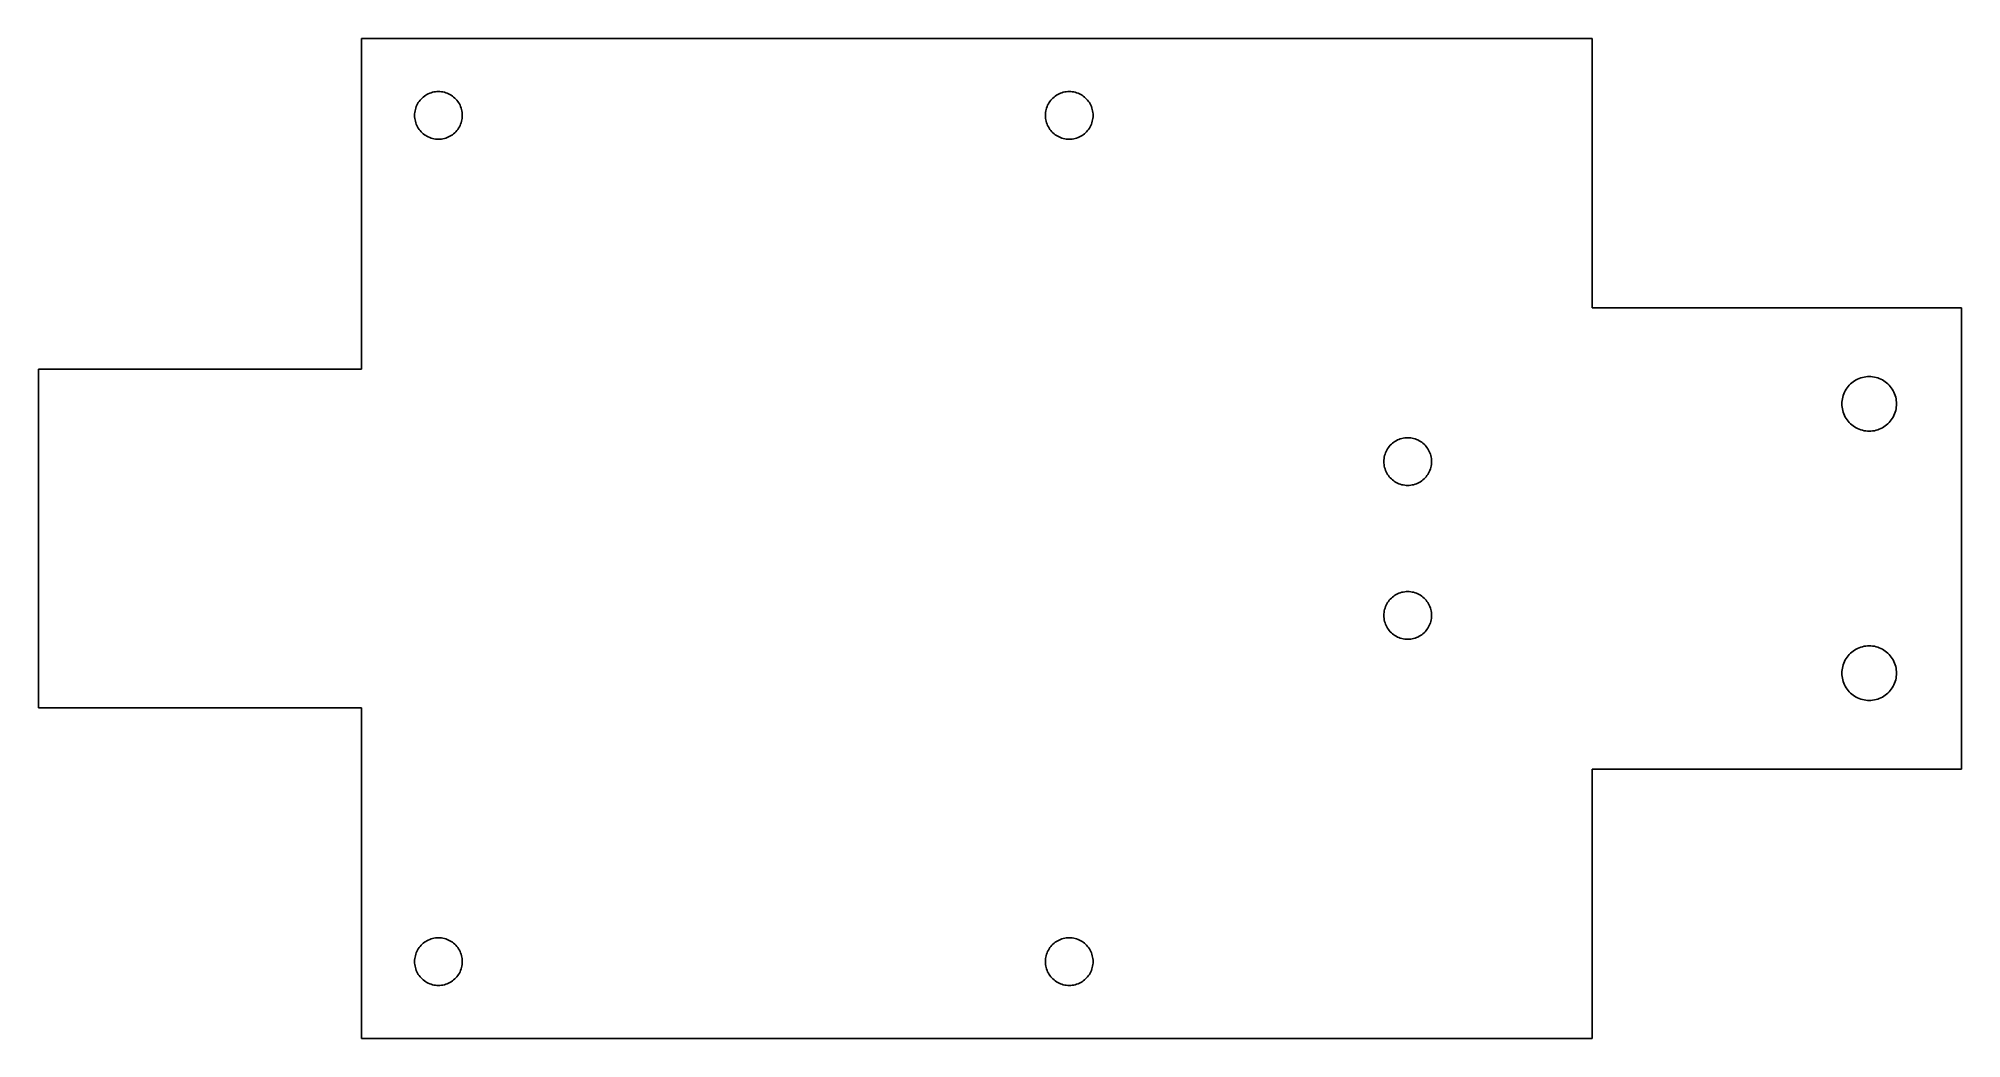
# Model space of a CAD drawing. Header units: metres. Extents: x -21 to 104, y 0 to 65.
import ezdxf

# ---------------------------------------------------------------- set-up
doc = ezdxf.new("R2010")
doc.units = ezdxf.units.M

msp = doc.modelspace()

# ---------------------------------------------------------------- linework, layer by layer
for p, q in [((80, 65), (0, 65)), ((0, 65), (0, 43.5)), ((80, 47.5), (80, 65)), ((4.01198, 61.1943), (4.08893, 61.254)), ((4.08893, 61.254), (4.16946, 61.3087)), ((4.16946, 61.3087), (4.25328, 61.3583)), ((4.25328, 61.3583), (4.34003, 61.4025)), ((4.34003, 61.4025), (4.4294, 61.4411)), ((4.4294, 61.4411), (4.52101, 61.4741)), ((4.52101, 61.4741), (4.61452, 61.5013)), ((4.61452, 61.5013), (4.70955, 61.5225)), ((4.70955, 61.5225), (4.80573, 61.5378)), ((4.80573, 61.5378), (4.90266, 61.5469)), ((4.90266, 61.5469), (5, 61.55)), ((5, 61.55), (5.09732, 61.5469)), ((5.09732, 61.5469), (5.19426, 61.5378)), ((5.19426, 61.5378), (5.29044, 61.5225)), ((5.29044, 61.5225), (5.38547, 61.5013)), ((5.38547, 61.5013), (5.47897, 61.4741)), ((5.47897, 61.4741), (5.57059, 61.4411)), ((5.57059, 61.4411), (5.65996, 61.4025)), ((5.65996, 61.4025), (5.7467, 61.3583)), ((5.7467, 61.3583), (5.83052, 61.3087)), ((5.83052, 61.3087), (5.91106, 61.254)), ((5.91106, 61.254), (5.98801, 61.1943)), ((45.012, 61.1943), (45.0889, 61.254)), ((45.0889, 61.254), (45.1695, 61.3087)), ((45.1695, 61.3087), (45.2533, 61.3583)), ((45.2533, 61.3583), (45.34, 61.4025)), ((45.34, 61.4025), (45.4294, 61.4411)), ((45.4294, 61.4411), (45.521, 61.4741)), ((45.521, 61.4741), (45.6145, 61.5013)), ((45.6145, 61.5013), (45.7095, 61.5225)), ((45.7095, 61.5225), (45.8057, 61.5378)), ((45.8057, 61.5378), (45.9027, 61.5469)), ((45.9027, 61.5469), (46, 61.55)), ((46, 61.55), (46.0973, 61.5469)), ((46.0973, 61.5469), (46.1943, 61.5378)), ((46.1943, 61.5378), (46.2904, 61.5225)), ((46.2904, 61.5225), (46.3855, 61.5013)), ((46.3855, 61.5013), (46.479, 61.4741)), ((46.479, 61.4741), (46.5706, 61.4411)), ((46.5706, 61.4411), (46.66, 61.4025)), ((46.66, 61.4025), (46.7467, 61.3583)), ((46.7467, 61.3583), (46.8305, 61.3087)), ((46.8305, 61.3087), (46.9111, 61.254)), ((46.9111, 61.254), (46.988, 61.1943)), ((3.45, 60), (3.45305, 60.0973)), ((3.45305, 59.9027), (3.45, 60)), ((3.45305, 60.0973), (3.46222, 60.1943)), ((3.46222, 60.1943), (3.47745, 60.2904)), ((3.47745, 60.2904), (3.49869, 60.3855)), ((3.49869, 60.3855), (3.52585, 60.479)), ((3.52585, 60.479), (3.55884, 60.5706)), ((3.55884, 60.5706), (3.5975, 60.66)), ((3.5975, 60.66), (3.64172, 60.7467)), ((3.64172, 60.7467), (3.69128, 60.8305)), ((3.69128, 60.8305), (3.74602, 60.9111)), ((3.74602, 60.9111), (3.80569, 60.988)), ((3.80569, 60.988), (3.87009, 61.061)), ((3.87009, 61.061), (3.93895, 61.1299)), ((3.93895, 61.1299), (4.01198, 61.1943)), ((5.98801, 61.1943), (6.06104, 61.1299)), ((6.06104, 61.1299), (6.1299, 61.061)), ((6.1299, 61.061), (6.19429, 60.988)), ((6.19429, 60.988), (6.25397, 60.9111)), ((6.25397, 60.9111), (6.3087, 60.8305)), ((6.3087, 60.8305), (6.35826, 60.7467)), ((6.35826, 60.7467), (6.40248, 60.66)), ((6.40248, 60.66), (6.44115, 60.5706)), ((6.44115, 60.5706), (6.47414, 60.479)), ((6.47414, 60.479), (6.5013, 60.3855)), ((6.5013, 60.3855), (6.52254, 60.2904)), ((6.52254, 60.2904), (6.53777, 60.1943)), ((6.53777, 60.1943), (6.54694, 60.0973)), ((6.54694, 60.0973), (6.54999, 60)), ((6.54999, 60), (6.54694, 59.9027)), ((44.45, 60), (44.453, 60.0973)), ((44.453, 59.9027), (44.45, 60)), ((44.453, 60.0973), (44.4622, 60.1943)), ((44.4622, 60.1943), (44.4774, 60.2904)), ((44.4774, 60.2904), (44.4987, 60.3855)), ((44.4987, 60.3855), (44.5259, 60.479)), ((44.5259, 60.479), (44.5588, 60.5706)), ((44.5588, 60.5706), (44.5975, 60.66)), ((44.5975, 60.66), (44.6417, 60.7467)), ((44.6417, 60.7467), (44.6913, 60.8305)), ((44.6913, 60.8305), (44.746, 60.9111)), ((44.746, 60.9111), (44.8057, 60.988)), ((44.8057, 60.988), (44.8701, 61.061)), ((44.8701, 61.061), (44.9389, 61.1299)), ((44.9389, 61.1299), (45.012, 61.1943)), ((46.988, 61.1943), (47.061, 61.1299)), ((47.061, 61.1299), (47.1299, 61.061)), ((47.1299, 61.061), (47.1943, 60.988)), ((47.1943, 60.988), (47.254, 60.9111)), ((47.254, 60.9111), (47.3087, 60.8305)), ((47.3087, 60.8305), (47.3583, 60.7467)), ((47.3583, 60.7467), (47.4025, 60.66)), ((47.4025, 60.66), (47.4411, 60.5706)), ((47.4411, 60.5706), (47.4741, 60.479)), ((47.4741, 60.479), (47.5013, 60.3855)), ((47.5013, 60.3855), (47.5225, 60.2904)), ((47.5225, 60.2904), (47.5378, 60.1943)), ((47.5378, 60.1943), (47.5469, 60.0973)), ((47.5469, 60.0973), (47.55, 60)), ((47.55, 60), (47.5469, 59.9027)), ((3.46222, 59.8057), (3.45305, 59.9027)), ((3.47745, 59.7095), (3.46222, 59.8057)), ((3.49869, 59.6145), (3.47745, 59.7095)), ((3.52585, 59.521), (3.49869, 59.6145)), ((3.55884, 59.4294), (3.52585, 59.521)), ((3.5975, 59.34), (3.55884, 59.4294)), ((3.64172, 59.2533), (3.5975, 59.34)), ((3.69128, 59.1695), (3.64172, 59.2533)), ((3.74602, 59.0889), (3.69128, 59.1695)), ((3.80569, 59.012), (3.74602, 59.0889)), ((3.87009, 58.9389), (3.80569, 59.012)), ((3.93895, 58.8701), (3.87009, 58.9389)), ((4.01198, 58.8057), (3.93895, 58.8701)), ((4.08893, 58.746), (4.01198, 58.8057)), ((5.98801, 58.8057), (5.91106, 58.746)), ((6.06104, 58.8701), (5.98801, 58.8057)), ((6.1299, 58.9389), (6.06104, 58.8701)), ((6.19429, 59.012), (6.1299, 58.9389)), ((6.25397, 59.0889), (6.19429, 59.012)), ((6.3087, 59.1695), (6.25397, 59.0889)), ((6.35826, 59.2533), (6.3087, 59.1695)), ((6.40248, 59.34), (6.35826, 59.2533)), ((6.44115, 59.4294), (6.40248, 59.34)), ((6.47414, 59.521), (6.44115, 59.4294)), ((6.5013, 59.6145), (6.47414, 59.521)), ((6.52254, 59.7095), (6.5013, 59.6145)), ((6.53777, 59.8057), (6.52254, 59.7095)), ((6.54694, 59.9027), (6.53777, 59.8057)), ((44.4622, 59.8057), (44.453, 59.9027)), ((44.4774, 59.7095), (44.4622, 59.8057)), ((44.4987, 59.6145), (44.4774, 59.7095)), ((44.5259, 59.521), (44.4987, 59.6145)), ((44.5588, 59.4294), (44.5259, 59.521)), ((44.5975, 59.34), (44.5588, 59.4294)), ((44.6417, 59.2533), (44.5975, 59.34)), ((44.6913, 59.1695), (44.6417, 59.2533)), ((44.746, 59.0889), (44.6913, 59.1695)), ((44.8057, 59.012), (44.746, 59.0889)), ((44.8701, 58.9389), (44.8057, 59.012)), ((44.9389, 58.8701), (44.8701, 58.9389)), ((45.012, 58.8057), (44.9389, 58.8701)), ((45.0889, 58.746), (45.012, 58.8057)), ((46.988, 58.8057), (46.9111, 58.746)), ((47.061, 58.8701), (46.988, 58.8057)), ((47.1299, 58.9389), (47.061, 58.8701)), ((47.1943, 59.012), (47.1299, 58.9389)), ((47.254, 59.0889), (47.1943, 59.012)), ((47.3087, 59.1695), (47.254, 59.0889)), ((47.3583, 59.2533), (47.3087, 59.1695)), ((47.4025, 59.34), (47.3583, 59.2533)), ((47.4411, 59.4294), (47.4025, 59.34)), ((47.4741, 59.521), (47.4411, 59.4294)), ((47.5013, 59.6145), (47.4741, 59.521)), ((47.5225, 59.7095), (47.5013, 59.6145)), ((47.5378, 59.8057), (47.5225, 59.7095)), ((47.5469, 59.9027), (47.5378, 59.8057)), ((4.16946, 58.6913), (4.08893, 58.746)), ((4.25328, 58.6417), (4.16946, 58.6913)), ((4.34003, 58.5975), (4.25328, 58.6417)), ((4.4294, 58.5588), (4.34003, 58.5975)), ((4.52101, 58.5259), (4.4294, 58.5588)), ((4.61452, 58.4987), (4.52101, 58.5259)), ((4.70955, 58.4774), (4.61452, 58.4987)), ((4.80573, 58.4622), (4.70955, 58.4774)), ((4.90266, 58.453), (4.80573, 58.4622)), ((5, 58.45), (4.90266, 58.453)), ((5.09732, 58.453), (5, 58.45)), ((5.19426, 58.4622), (5.09732, 58.453)), ((5.29044, 58.4774), (5.19426, 58.4622)), ((5.38547, 58.4987), (5.29044, 58.4774)), ((5.47897, 58.5259), (5.38547, 58.4987)), ((5.57059, 58.5588), (5.47897, 58.5259)), ((5.65996, 58.5975), (5.57059, 58.5588)), ((5.7467, 58.6417), (5.65996, 58.5975)), ((5.83052, 58.6913), (5.7467, 58.6417)), ((5.91106, 58.746), (5.83052, 58.6913)), ((45.1695, 58.6913), (45.0889, 58.746)), ((45.2533, 58.6417), (45.1695, 58.6913)), ((45.34, 58.5975), (45.2533, 58.6417)), ((45.4294, 58.5588), (45.34, 58.5975)), ((45.521, 58.5259), (45.4294, 58.5588)), ((45.6145, 58.4987), (45.521, 58.5259)), ((45.7095, 58.4774), (45.6145, 58.4987)), ((45.8057, 58.4622), (45.7095, 58.4774)), ((45.9027, 58.453), (45.8057, 58.4622)), ((46, 58.45), (45.9027, 58.453)), ((46.0973, 58.453), (46, 58.45)), ((46.1943, 58.4622), (46.0973, 58.453)), ((46.2904, 58.4774), (46.1943, 58.4622)), ((46.3855, 58.4987), (46.2904, 58.4774)), ((46.479, 58.5259), (46.3855, 58.4987)), ((46.5706, 58.5588), (46.479, 58.5259)), ((46.66, 58.5975), (46.5706, 58.5588)), ((46.7467, 58.6417), (46.66, 58.5975)), ((46.8305, 58.6913), (46.7467, 58.6417)), ((46.9111, 58.746), (46.8305, 58.6913)), ((104, 47.5), (80, 47.5)), ((104, 17.5), (104, 47.5)), ((0, 43.5), (-21, 43.5)), ((-21, 43.5), (-21, 21.5)), ((96.7061, 42.4651), (96.7849, 42.5439)), ((96.7849, 42.5439), (96.8686, 42.6177)), ((96.8686, 42.6177), (96.9567, 42.686)), ((96.9567, 42.686), (97.0489, 42.7487)), ((97.0489, 42.7487), (97.1449, 42.8054)), ((97.1449, 42.8054), (97.2442, 42.8561)), ((97.2442, 42.8561), (97.3466, 42.9003)), ((97.3466, 42.9003), (97.4515, 42.9381)), ((97.4515, 42.9381), (97.5586, 42.9692)), ((97.5586, 42.9692), (97.6674, 42.9936)), ((97.6674, 42.9936), (97.7775, 43.011)), ((97.7775, 43.011), (97.8885, 43.0215)), ((97.8885, 43.0215), (98, 43.025)), ((98, 43.025), (98.1115, 43.0215)), ((98.1115, 43.0215), (98.2225, 43.011)), ((98.2225, 43.011), (98.3326, 42.9936)), ((98.3326, 42.9936), (98.4414, 42.9692)), ((98.4414, 42.9692), (98.5485, 42.9381)), ((98.5485, 42.9381), (98.6534, 42.9003)), ((98.6534, 42.9003), (98.7558, 42.8561)), ((98.7558, 42.8561), (98.8551, 42.8054)), ((98.8551, 42.8054), (98.9511, 42.7487)), ((98.9511, 42.7487), (99.0433, 42.686)), ((99.0433, 42.686), (99.1314, 42.6177)), ((99.1314, 42.6177), (99.2151, 42.5439)), ((99.2151, 42.5439), (99.2939, 42.4651)), ((96.225, 41.25), (96.2285, 41.3615)), ((96.2285, 41.1385), (96.225, 41.25)), ((96.2285, 41.3615), (96.239, 41.4725)), ((96.239, 41.4725), (96.2564, 41.5826)), ((96.2564, 41.5826), (96.2808, 41.6914)), ((96.2808, 41.6914), (96.3119, 41.7985)), ((96.3119, 41.7985), (96.3496, 41.9034)), ((96.3496, 41.9034), (96.3939, 42.0058)), ((96.3939, 42.0058), (96.4445, 42.1051)), ((96.4445, 42.1051), (96.5013, 42.2011)), ((96.5013, 42.2011), (96.564, 42.2933)), ((96.564, 42.2933), (96.6323, 42.3814)), ((96.6323, 42.3814), (96.7061, 42.4651)), ((99.2939, 42.4651), (99.3677, 42.3814)), ((99.3677, 42.3814), (99.436, 42.2933)), ((99.436, 42.2933), (99.4987, 42.2011)), ((99.4987, 42.2011), (99.5554, 42.1051)), ((99.5554, 42.1051), (99.6061, 42.0058)), ((99.6061, 42.0058), (99.6503, 41.9034)), ((99.6503, 41.9034), (99.6881, 41.7985)), ((99.6881, 41.7985), (99.7192, 41.6914)), ((99.7192, 41.6914), (99.7436, 41.5826)), ((99.7436, 41.5826), (99.761, 41.4725)), ((99.761, 41.4725), (99.7715, 41.3615)), ((99.7715, 41.3615), (99.775, 41.25)), ((99.775, 41.25), (99.7715, 41.1385)), ((96.239, 41.0275), (96.2285, 41.1385)), ((96.2564, 40.9174), (96.239, 41.0275)), ((96.2808, 40.8086), (96.2564, 40.9174)), ((96.3119, 40.7015), (96.2808, 40.8086)), ((96.3496, 40.5966), (96.3119, 40.7015)), ((96.3939, 40.4942), (96.3496, 40.5966)), ((96.4445, 40.3949), (96.3939, 40.4942)), ((96.5013, 40.2989), (96.4445, 40.3949)), ((96.564, 40.2067), (96.5013, 40.2989)), ((96.6323, 40.1186), (96.564, 40.2067)), ((96.7061, 40.0349), (96.6323, 40.1186)), ((96.7849, 39.9561), (96.7061, 40.0349)), ((99.2939, 40.0349), (99.2151, 39.9561)), ((99.3677, 40.1186), (99.2939, 40.0349)), ((99.436, 40.2067), (99.3677, 40.1186)), ((99.4987, 40.2989), (99.436, 40.2067)), ((99.5554, 40.3949), (99.4987, 40.2989)), ((99.6061, 40.4942), (99.5554, 40.3949)), ((99.6503, 40.5966), (99.6061, 40.4942)), ((99.6881, 40.7015), (99.6503, 40.5966)), ((99.7192, 40.8086), (99.6881, 40.7015)), ((99.7436, 40.9174), (99.7192, 40.8086)), ((99.761, 41.0275), (99.7436, 40.9174)), ((99.7715, 41.1385), (99.761, 41.0275)), ((67.012, 38.6943), (67.0889, 38.754)), ((67.0889, 38.754), (67.1695, 38.8087)), ((67.1695, 38.8087), (67.2533, 38.8583)), ((67.2533, 38.8583), (67.34, 38.9025)), ((67.34, 38.9025), (67.4294, 38.9411)), ((67.4294, 38.9411), (67.521, 38.9741)), ((67.521, 38.9741), (67.6145, 39.0013)), ((67.6145, 39.0013), (67.7095, 39.0225)), ((67.7095, 39.0225), (67.8057, 39.0378)), ((67.8057, 39.0378), (67.9027, 39.0469)), ((67.9027, 39.0469), (68, 39.05)), ((68, 39.05), (68.0973, 39.0469)), ((68.0973, 39.0469), (68.1943, 39.0378)), ((68.1943, 39.0378), (68.2904, 39.0225)), ((68.2904, 39.0225), (68.3855, 39.0013)), ((68.3855, 39.0013), (68.479, 38.9741)), ((68.479, 38.9741), (68.5706, 38.9411)), ((68.5706, 38.9411), (68.66, 38.9025)), ((68.66, 38.9025), (68.7467, 38.8583)), ((68.7467, 38.8583), (68.8305, 38.8087)), ((68.8305, 38.8087), (68.9111, 38.754)), ((68.9111, 38.754), (68.988, 38.6943)), ((96.8686, 39.8823), (96.7849, 39.9561)), ((96.9567, 39.814), (96.8686, 39.8823)), ((97.0489, 39.7513), (96.9567, 39.814)), ((97.1449, 39.6945), (97.0489, 39.7513)), ((97.2442, 39.6439), (97.1449, 39.6945)), ((97.3466, 39.5996), (97.2442, 39.6439)), ((97.4515, 39.5619), (97.3466, 39.5996)), ((97.5586, 39.5308), (97.4515, 39.5619)), ((97.6674, 39.5064), (97.5586, 39.5308)), ((97.7775, 39.489), (97.6674, 39.5064)), ((97.8885, 39.4785), (97.7775, 39.489)), ((98, 39.475), (97.8885, 39.4785)), ((98.1115, 39.4785), (98, 39.475)), ((98.2225, 39.489), (98.1115, 39.4785)), ((98.3326, 39.5064), (98.2225, 39.489)), ((98.4414, 39.5308), (98.3326, 39.5064)), ((98.5485, 39.5619), (98.4414, 39.5308)), ((98.6534, 39.5996), (98.5485, 39.5619)), ((98.7558, 39.6439), (98.6534, 39.5996)), ((98.8551, 39.6945), (98.7558, 39.6439)), ((98.9511, 39.7513), (98.8551, 39.6945)), ((99.0433, 39.814), (98.9511, 39.7513)), ((99.1314, 39.8823), (99.0433, 39.814)), ((99.2151, 39.9561), (99.1314, 39.8823)), ((66.45, 37.5), (66.453, 37.5973)), ((66.453, 37.4027), (66.45, 37.5)), ((66.453, 37.5973), (66.4622, 37.6943)), ((66.4622, 37.6943), (66.4774, 37.7904)), ((66.4774, 37.7904), (66.4987, 37.8855)), ((66.4987, 37.8855), (66.5259, 37.979)), ((66.5259, 37.979), (66.5588, 38.0706)), ((66.5588, 38.0706), (66.5975, 38.16)), ((66.5975, 38.16), (66.6417, 38.2467)), ((66.6417, 38.2467), (66.6913, 38.3305)), ((66.6913, 38.3305), (66.746, 38.4111)), ((66.746, 38.4111), (66.8057, 38.488)), ((66.8057, 38.488), (66.8701, 38.561)), ((66.8701, 38.561), (66.9389, 38.6299)), ((66.9389, 38.6299), (67.012, 38.6943)), ((68.988, 38.6943), (69.0611, 38.6299)), ((69.0611, 38.6299), (69.1299, 38.561)), ((69.1299, 38.561), (69.1943, 38.488)), ((69.1943, 38.488), (69.254, 38.4111)), ((69.254, 38.4111), (69.3087, 38.3305)), ((69.3087, 38.3305), (69.3583, 38.2467)), ((69.3583, 38.2467), (69.4025, 38.16)), ((69.4025, 38.16), (69.4411, 38.0706)), ((69.4411, 38.0706), (69.4741, 37.979)), ((69.4741, 37.979), (69.5013, 37.8855)), ((69.5013, 37.8855), (69.5225, 37.7904)), ((69.5225, 37.7904), (69.5378, 37.6943)), ((69.5378, 37.6943), (69.5469, 37.5973)), ((69.5469, 37.5973), (69.55, 37.5)), ((69.55, 37.5), (69.5469, 37.4027)), ((66.4622, 37.3057), (66.453, 37.4027)), ((66.4774, 37.2095), (66.4622, 37.3057)), ((66.4987, 37.1145), (66.4774, 37.2095)), ((66.5259, 37.021), (66.4987, 37.1145)), ((66.5588, 36.9294), (66.5259, 37.021)), ((66.5975, 36.84), (66.5588, 36.9294)), ((66.6417, 36.7533), (66.5975, 36.84)), ((66.6913, 36.6695), (66.6417, 36.7533)), ((66.746, 36.5889), (66.6913, 36.6695)), ((66.8057, 36.512), (66.746, 36.5889)), ((66.8701, 36.4389), (66.8057, 36.512)), ((66.9389, 36.3701), (66.8701, 36.4389)), ((67.012, 36.3057), (66.9389, 36.3701)), ((67.0889, 36.246), (67.012, 36.3057)), ((68.988, 36.3057), (68.9111, 36.246)), ((69.0611, 36.3701), (68.988, 36.3057)), ((69.1299, 36.4389), (69.0611, 36.3701)), ((69.1943, 36.512), (69.1299, 36.4389)), ((69.254, 36.5889), (69.1943, 36.512)), ((69.3087, 36.6695), (69.254, 36.5889)), ((69.3583, 36.7533), (69.3087, 36.6695)), ((69.4025, 36.84), (69.3583, 36.7533)), ((69.4411, 36.9294), (69.4025, 36.84)), ((69.4741, 37.021), (69.4411, 36.9294)), ((69.5013, 37.1145), (69.4741, 37.021)), ((69.5225, 37.2095), (69.5013, 37.1145)), ((69.5378, 37.3057), (69.5225, 37.2095)), ((69.5469, 37.4027), (69.5378, 37.3057)), ((67.1695, 36.1913), (67.0889, 36.246)), ((67.2533, 36.1417), (67.1695, 36.1913)), ((67.34, 36.0975), (67.2533, 36.1417)), ((67.4294, 36.0588), (67.34, 36.0975)), ((67.521, 36.0259), (67.4294, 36.0588)), ((67.6145, 35.9987), (67.521, 36.0259)), ((67.7095, 35.9774), (67.6145, 35.9987)), ((67.8057, 35.9622), (67.7095, 35.9774)), ((67.9027, 35.953), (67.8057, 35.9622)), ((68, 35.95), (67.9027, 35.953)), ((68.0973, 35.953), (68, 35.95)), ((68.1943, 35.9622), (68.0973, 35.953)), ((68.2904, 35.9774), (68.1943, 35.9622)), ((68.3855, 35.9987), (68.2904, 35.9774)), ((68.479, 36.0259), (68.3855, 35.9987)), ((68.5706, 36.0588), (68.479, 36.0259)), ((68.66, 36.0975), (68.5706, 36.0588)), ((68.7467, 36.1417), (68.66, 36.0975)), ((68.8305, 36.1913), (68.7467, 36.1417)), ((68.9111, 36.246), (68.8305, 36.1913)), ((67.012, 28.6943), (67.0889, 28.754)), ((67.0889, 28.754), (67.1695, 28.8087)), ((67.1695, 28.8087), (67.2533, 28.8583)), ((67.2533, 28.8583), (67.34, 28.9025)), ((67.34, 28.9025), (67.4294, 28.9411)), ((67.4294, 28.9411), (67.521, 28.9741)), ((67.521, 28.9741), (67.6145, 29.0013)), ((67.6145, 29.0013), (67.7095, 29.0225)), ((67.7095, 29.0225), (67.8057, 29.0378)), ((67.8057, 29.0378), (67.9027, 29.0469)), ((67.9027, 29.0469), (68, 29.05)), ((68, 29.05), (68.0973, 29.0469)), ((68.0973, 29.0469), (68.1943, 29.0378)), ((68.1943, 29.0378), (68.2904, 29.0225)), ((68.2904, 29.0225), (68.3855, 29.0013)), ((68.3855, 29.0013), (68.479, 28.9741)), ((68.479, 28.9741), (68.5706, 28.9411)), ((68.5706, 28.9411), (68.66, 28.9025)), ((68.66, 28.9025), (68.7467, 28.8583)), ((68.7467, 28.8583), (68.8305, 28.8087)), ((68.8305, 28.8087), (68.9111, 28.754)), ((68.9111, 28.754), (68.988, 28.6943)), ((66.45, 27.5), (66.453, 27.5973)), ((66.453, 27.4027), (66.45, 27.5)), ((66.453, 27.5973), (66.4622, 27.6943)), ((66.4622, 27.6943), (66.4774, 27.7904)), ((66.4774, 27.7904), (66.4987, 27.8855)), ((66.4987, 27.8855), (66.5259, 27.979)), ((66.5259, 27.979), (66.5588, 28.0706)), ((66.5588, 28.0706), (66.5975, 28.16)), ((66.5975, 28.16), (66.6417, 28.2467)), ((66.6417, 28.2467), (66.6913, 28.3305)), ((66.6913, 28.3305), (66.746, 28.4111)), ((66.746, 28.4111), (66.8057, 28.488)), ((66.8057, 28.488), (66.8701, 28.561)), ((66.8701, 28.561), (66.9389, 28.6299)), ((66.9389, 28.6299), (67.012, 28.6943)), ((68.988, 28.6943), (69.0611, 28.6299)), ((69.0611, 28.6299), (69.1299, 28.561)), ((69.1299, 28.561), (69.1943, 28.488)), ((69.1943, 28.488), (69.254, 28.4111)), ((69.254, 28.4111), (69.3087, 28.3305)), ((69.3087, 28.3305), (69.3583, 28.2467)), ((69.3583, 28.2467), (69.4025, 28.16)), ((69.4025, 28.16), (69.4411, 28.0706)), ((69.4411, 28.0706), (69.4741, 27.979)), ((69.4741, 27.979), (69.5013, 27.8855)), ((69.5013, 27.8855), (69.5225, 27.7904)), ((69.5225, 27.7904), (69.5378, 27.6943)), ((69.5378, 27.6943), (69.5469, 27.5973)), ((69.5469, 27.5973), (69.55, 27.5)), ((69.55, 27.5), (69.5469, 27.4027)), ((66.4622, 27.3057), (66.453, 27.4027)), ((66.4774, 27.2095), (66.4622, 27.3057)), ((66.4987, 27.1145), (66.4774, 27.2095)), ((66.5259, 27.021), (66.4987, 27.1145)), ((66.5588, 26.9294), (66.5259, 27.021)), ((66.5975, 26.84), (66.5588, 26.9294)), ((66.6417, 26.7533), (66.5975, 26.84)), ((66.6913, 26.6695), (66.6417, 26.7533)), ((66.746, 26.5889), (66.6913, 26.6695)), ((66.8057, 26.512), (66.746, 26.5889)), ((66.8701, 26.4389), (66.8057, 26.512)), ((66.9389, 26.3701), (66.8701, 26.4389)), ((67.012, 26.3057), (66.9389, 26.3701)), ((67.0889, 26.246), (67.012, 26.3057)), ((68.988, 26.3057), (68.9111, 26.246)), ((69.0611, 26.3701), (68.988, 26.3057)), ((69.1299, 26.4389), (69.0611, 26.3701)), ((69.1943, 26.512), (69.1299, 26.4389)), ((69.254, 26.5889), (69.1943, 26.512)), ((69.3087, 26.6695), (69.254, 26.5889)), ((69.3583, 26.7533), (69.3087, 26.6695)), ((69.4025, 26.84), (69.3583, 26.7533)), ((69.4411, 26.9294), (69.4025, 26.84)), ((69.4741, 27.021), (69.4411, 26.9294)), ((69.5013, 27.1145), (69.4741, 27.021)), ((69.5225, 27.2095), (69.5013, 27.1145)), ((69.5378, 27.3057), (69.5225, 27.2095)), ((69.5469, 27.4027), (69.5378, 27.3057)), ((67.1695, 26.1913), (67.0889, 26.246)), ((67.2533, 26.1417), (67.1695, 26.1913)), ((67.34, 26.0975), (67.2533, 26.1417)), ((67.4294, 26.0588), (67.34, 26.0975)), ((67.521, 26.0258), (67.4294, 26.0588)), ((67.6145, 25.9987), (67.521, 26.0258)), ((67.7095, 25.9774), (67.6145, 25.9987)), ((67.8057, 25.9622), (67.7095, 25.9774)), ((67.9027, 25.953), (67.8057, 25.9622)), ((68, 25.95), (67.9027, 25.953)), ((68.0973, 25.953), (68, 25.95)), ((68.1943, 25.9622), (68.0973, 25.953)), ((68.2904, 25.9774), (68.1943, 25.9622)), ((68.3855, 25.9987), (68.2904, 25.9774)), ((68.479, 26.0258), (68.3855, 25.9987)), ((68.5706, 26.0588), (68.479, 26.0258)), ((68.66, 26.0975), (68.5706, 26.0588)), ((68.7467, 26.1417), (68.66, 26.0975)), ((68.8305, 26.1913), (68.7467, 26.1417)), ((68.9111, 26.246), (68.8305, 26.1913)), ((96.7061, 24.9651), (96.7849, 25.0439)), ((96.7849, 25.0439), (96.8686, 25.1177)), ((96.8686, 25.1177), (96.9567, 25.186)), ((96.9567, 25.186), (97.0489, 25.2487)), ((97.0489, 25.2487), (97.1449, 25.3054)), ((97.1449, 25.3054), (97.2442, 25.3561)), ((97.2442, 25.3561), (97.3466, 25.4003)), ((97.3466, 25.4003), (97.4515, 25.4381)), ((97.4515, 25.4381), (97.5586, 25.4692)), ((97.5586, 25.4692), (97.6674, 25.4936)), ((97.6674, 25.4936), (97.7775, 25.511)), ((97.7775, 25.511), (97.8885, 25.5215)), ((97.8885, 25.5215), (98, 25.525)), ((98, 25.525), (98.1115, 25.5215)), ((98.1115, 25.5215), (98.2225, 25.511)), ((98.2225, 25.511), (98.3326, 25.4936)), ((98.3326, 25.4936), (98.4414, 25.4692)), ((98.4414, 25.4692), (98.5485, 25.4381)), ((98.5485, 25.4381), (98.6534, 25.4003)), ((98.6534, 25.4003), (98.7558, 25.3561)), ((98.7558, 25.3561), (98.8551, 25.3054)), ((98.8551, 25.3054), (98.9511, 25.2487)), ((98.9511, 25.2487), (99.0433, 25.186)), ((99.0433, 25.186), (99.1314, 25.1177)), ((99.1314, 25.1177), (99.2151, 25.0439)), ((99.2151, 25.0439), (99.2939, 24.9651)), ((96.225, 23.75), (96.2285, 23.8615)), ((96.2285, 23.6385), (96.225, 23.75)), ((96.2285, 23.8615), (96.239, 23.9725)), ((96.239, 23.9725), (96.2564, 24.0826)), ((96.2564, 24.0826), (96.2808, 24.1914)), ((96.2808, 24.1914), (96.3119, 24.2985)), ((96.3119, 24.2985), (96.3496, 24.4034)), ((96.3496, 24.4034), (96.3939, 24.5058)), ((96.3939, 24.5058), (96.4445, 24.6051)), ((96.4445, 24.6051), (96.5013, 24.7011)), ((96.5013, 24.7011), (96.564, 24.7933)), ((96.564, 24.7933), (96.6323, 24.8814)), ((96.6323, 24.8814), (96.7061, 24.9651)), ((99.2939, 24.9651), (99.3677, 24.8814)), ((99.3677, 24.8814), (99.436, 24.7933)), ((99.436, 24.7933), (99.4987, 24.7011)), ((99.4987, 24.7011), (99.5554, 24.6051)), ((99.5554, 24.6051), (99.6061, 24.5058)), ((99.6061, 24.5058), (99.6503, 24.4034)), ((99.6503, 24.4034), (99.6881, 24.2985)), ((99.6881, 24.2985), (99.7192, 24.1914)), ((99.7192, 24.1914), (99.7436, 24.0826)), ((99.7436, 24.0826), (99.761, 23.9725)), ((99.761, 23.9725), (99.7715, 23.8615)), ((99.7715, 23.8615), (99.775, 23.75)), ((99.775, 23.75), (99.7715, 23.6385)), ((96.239, 23.5275), (96.2285, 23.6385)), ((96.2564, 23.4174), (96.239, 23.5275)), ((96.2808, 23.3086), (96.2564, 23.4174)), ((96.3119, 23.2015), (96.2808, 23.3086)), ((96.3496, 23.0966), (96.3119, 23.2015)), ((96.3939, 22.9942), (96.3496, 23.0966)), ((96.4445, 22.8949), (96.3939, 22.9942)), ((96.5013, 22.7989), (96.4445, 22.8949)), ((96.564, 22.7067), (96.5013, 22.7989)), ((96.6323, 22.6186), (96.564, 22.7067)), ((96.7061, 22.5349), (96.6323, 22.6186)), ((96.7849, 22.4561), (96.7061, 22.5349)), ((99.2939, 22.5349), (99.2151, 22.4561)), ((99.3677, 22.6186), (99.2939, 22.5349)), ((99.436, 22.7067), (99.3677, 22.6186)), ((99.4987, 22.7989), (99.436, 22.7067)), ((99.5554, 22.8949), (99.4987, 22.7989)), ((99.6061, 22.9942), (99.5554, 22.8949)), ((99.6503, 23.0966), (99.6061, 22.9942)), ((99.6881, 23.2015), (99.6503, 23.0966)), ((99.7192, 23.3086), (99.6881, 23.2015)), ((99.7436, 23.4174), (99.7192, 23.3086)), ((99.761, 23.5275), (99.7436, 23.4174)), ((99.7715, 23.6385), (99.761, 23.5275)), ((-21, 21.5), (0, 21.5)), ((0, 21.5), (0, 0)), ((96.8686, 22.3823), (96.7849, 22.4561)), ((96.9567, 22.314), (96.8686, 22.3823)), ((97.0489, 22.2513), (96.9567, 22.314)), ((97.1449, 22.1945), (97.0489, 22.2513)), ((97.2442, 22.1439), (97.1449, 22.1945)), ((97.3466, 22.0996), (97.2442, 22.1439)), ((97.4515, 22.0619), (97.3466, 22.0996)), ((97.5586, 22.0308), (97.4515, 22.0619)), ((97.6674, 22.0064), (97.5586, 22.0308)), ((97.7775, 21.989), (97.6674, 22.0064)), ((97.8885, 21.9785), (97.7775, 21.989)), ((98, 21.975), (97.8885, 21.9785)), ((98.1115, 21.9785), (98, 21.975)), ((98.2225, 21.989), (98.1115, 21.9785)), ((98.3326, 22.0064), (98.2225, 21.989)), ((98.4414, 22.0308), (98.3326, 22.0064)), ((98.5485, 22.0619), (98.4414, 22.0308)), ((98.6534, 22.0996), (98.5485, 22.0619)), ((98.7558, 22.1439), (98.6534, 22.0996)), ((98.8551, 22.1945), (98.7558, 22.1439)), ((98.9511, 22.2513), (98.8551, 22.1945)), ((99.0433, 22.314), (98.9511, 22.2513)), ((99.1314, 22.3823), (99.0433, 22.314)), ((99.2151, 22.4561), (99.1314, 22.3823)), ((80, 17.5), (104, 17.5)), ((80, 0), (80, 17.5)), ((4.01198, 6.19429), (4.08893, 6.25397)), ((4.08893, 6.25397), (4.16946, 6.3087)), ((4.16946, 6.3087), (4.25328, 6.35826)), ((4.25328, 6.35826), (4.34003, 6.40248)), ((4.34003, 6.40248), (4.4294, 6.44115)), ((4.4294, 6.44115), (4.52101, 6.47414)), ((4.52101, 6.47414), (4.61452, 6.5013)), ((4.61452, 6.5013), (4.70955, 6.52254)), ((4.70955, 6.52254), (4.80573, 6.53777)), ((4.80573, 6.53777), (4.90266, 6.54694)), ((4.90266, 6.54694), (5, 6.54999)), ((5, 6.54999), (5.09732, 6.54694)), ((5.09732, 6.54694), (5.19426, 6.53777)), ((5.19426, 6.53777), (5.29044, 6.52254)), ((5.29044, 6.52254), (5.38547, 6.5013)), ((5.38547, 6.5013), (5.47897, 6.47414)), ((5.47897, 6.47414), (5.57059, 6.44115)), ((5.57059, 6.44115), (5.65996, 6.40248)), ((5.65996, 6.40248), (5.7467, 6.35826)), ((5.7467, 6.35826), (5.83052, 6.3087)), ((5.83052, 6.3087), (5.91106, 6.25397)), ((5.91106, 6.25397), (5.98801, 6.19429)), ((45.012, 6.19429), (45.0889, 6.25397)), ((45.0889, 6.25397), (45.1695, 6.3087)), ((45.1695, 6.3087), (45.2533, 6.35826)), ((45.2533, 6.35826), (45.34, 6.40248)), ((45.34, 6.40248), (45.4294, 6.44115)), ((45.4294, 6.44115), (45.521, 6.47414)), ((45.521, 6.47414), (45.6145, 6.5013)), ((45.6145, 6.5013), (45.7095, 6.52254)), ((45.7095, 6.52254), (45.8057, 6.53777)), ((45.8057, 6.53777), (45.9027, 6.54694)), ((45.9027, 6.54694), (46, 6.54999)), ((46, 6.54999), (46.0973, 6.54694)), ((46.0973, 6.54694), (46.1943, 6.53777)), ((46.1943, 6.53777), (46.2904, 6.52254)), ((46.2904, 6.52254), (46.3855, 6.5013)), ((46.3855, 6.5013), (46.479, 6.47414)), ((46.479, 6.47414), (46.5706, 6.44115)), ((46.5706, 6.44115), (46.66, 6.40248)), ((46.66, 6.40248), (46.7467, 6.35826)), ((46.7467, 6.35826), (46.8305, 6.3087)), ((46.8305, 6.3087), (46.9111, 6.25397)), ((46.9111, 6.25397), (46.988, 6.19429)), ((3.45, 5), (3.45305, 5.09732)), ((3.45305, 4.90266), (3.45, 5)), ((3.45305, 5.09732), (3.46222, 5.19426)), ((3.46222, 5.19426), (3.47745, 5.29044)), ((3.47745, 5.29044), (3.49869, 5.38547)), ((3.49869, 5.38547), (3.52585, 5.47897)), ((3.52585, 5.47897), (3.55884, 5.57059)), ((3.55884, 5.57059), (3.5975, 5.65996)), ((3.5975, 5.65996), (3.64172, 5.7467)), ((3.64172, 5.7467), (3.69128, 5.83052)), ((3.69128, 5.83052), (3.74602, 5.91106)), ((3.74602, 5.91106), (3.80569, 5.98801)), ((3.80569, 5.98801), (3.87009, 6.06104)), ((3.87009, 6.06104), (3.93895, 6.1299)), ((3.93895, 6.1299), (4.01198, 6.19429)), ((5.98801, 6.19429), (6.06104, 6.1299)), ((6.06104, 6.1299), (6.1299, 6.06104)), ((6.1299, 6.06104), (6.19429, 5.98801)), ((6.19429, 5.98801), (6.25397, 5.91106)), ((6.25397, 5.91106), (6.3087, 5.83052)), ((6.3087, 5.83052), (6.35826, 5.7467)), ((6.35826, 5.7467), (6.40248, 5.65996)), ((6.40248, 5.65996), (6.44115, 5.57059)), ((6.44115, 5.57059), (6.47414, 5.47897)), ((6.47414, 5.47897), (6.5013, 5.38547)), ((6.5013, 5.38547), (6.52254, 5.29044)), ((6.52254, 5.29044), (6.53777, 5.19426)), ((6.53777, 5.19426), (6.54694, 5.09732)), ((6.54694, 5.09732), (6.54999, 5)), ((6.54999, 5), (6.54694, 4.90266)), ((44.45, 5), (44.453, 5.09732)), ((44.453, 4.90266), (44.45, 5)), ((44.453, 5.09732), (44.4622, 5.19426)), ((44.4622, 5.19426), (44.4774, 5.29044)), ((44.4774, 5.29044), (44.4987, 5.38547)), ((44.4987, 5.38547), (44.5259, 5.47897)), ((44.5259, 5.47897), (44.5588, 5.57059)), ((44.5588, 5.57059), (44.5975, 5.65996)), ((44.5975, 5.65996), (44.6417, 5.7467)), ((44.6417, 5.7467), (44.6913, 5.83052)), ((44.6913, 5.83052), (44.746, 5.91106)), ((44.746, 5.91106), (44.8057, 5.98801)), ((44.8057, 5.98801), (44.8701, 6.06104)), ((44.8701, 6.06104), (44.9389, 6.1299)), ((44.9389, 6.1299), (45.012, 6.19429)), ((46.988, 6.19429), (47.061, 6.1299)), ((47.061, 6.1299), (47.1299, 6.06104)), ((47.1299, 6.06104), (47.1943, 5.98801)), ((47.1943, 5.98801), (47.254, 5.91106)), ((47.254, 5.91106), (47.3087, 5.83052)), ((47.3087, 5.83052), (47.3583, 5.7467)), ((47.3583, 5.7467), (47.4025, 5.65996)), ((47.4025, 5.65996), (47.4411, 5.57059)), ((47.4411, 5.57059), (47.4741, 5.47897)), ((47.4741, 5.47897), (47.5013, 5.38547)), ((47.5013, 5.38547), (47.5225, 5.29044)), ((47.5225, 5.29044), (47.5378, 5.19426)), ((47.5378, 5.19426), (47.5469, 5.09732)), ((47.5469, 5.09732), (47.55, 5)), ((47.55, 5), (47.5469, 4.90266)), ((3.46222, 4.80573), (3.45305, 4.90266)), ((3.47745, 4.70955), (3.46222, 4.80573)), ((3.49869, 4.61452), (3.47745, 4.70955)), ((3.52585, 4.52101), (3.49869, 4.61452)), ((3.55884, 4.4294), (3.52585, 4.52101)), ((3.5975, 4.34003), (3.55884, 4.4294)), ((3.64172, 4.25328), (3.5975, 4.34003)), ((3.69128, 4.16946), (3.64172, 4.25328)), ((3.74602, 4.08893), (3.69128, 4.16946)), ((3.80569, 4.01198), (3.74602, 4.08893)), ((3.87009, 3.93895), (3.80569, 4.01198)), ((3.93895, 3.87009), (3.87009, 3.93895)), ((4.01198, 3.80569), (3.93895, 3.87009)), ((4.08893, 3.74602), (4.01198, 3.80569)), ((5.98801, 3.80569), (5.91106, 3.74602)), ((6.06104, 3.87009), (5.98801, 3.80569)), ((6.1299, 3.93895), (6.06104, 3.87009)), ((6.19429, 4.01198), (6.1299, 3.93895)), ((6.25397, 4.08893), (6.19429, 4.01198)), ((6.3087, 4.16946), (6.25397, 4.08893)), ((6.35826, 4.25328), (6.3087, 4.16946)), ((6.40248, 4.34003), (6.35826, 4.25328)), ((6.44115, 4.4294), (6.40248, 4.34003)), ((6.47414, 4.52101), (6.44115, 4.4294)), ((6.5013, 4.61452), (6.47414, 4.52101)), ((6.52254, 4.70955), (6.5013, 4.61452)), ((6.53777, 4.80573), (6.52254, 4.70955)), ((6.54694, 4.90266), (6.53777, 4.80573)), ((44.4622, 4.80573), (44.453, 4.90266)), ((44.4774, 4.70955), (44.4622, 4.80573)), ((44.4987, 4.61452), (44.4774, 4.70955)), ((44.5259, 4.52101), (44.4987, 4.61452)), ((44.5588, 4.4294), (44.5259, 4.52101)), ((44.5975, 4.34003), (44.5588, 4.4294)), ((44.6417, 4.25328), (44.5975, 4.34003)), ((44.6913, 4.16946), (44.6417, 4.25328)), ((44.746, 4.08893), (44.6913, 4.16946)), ((44.8057, 4.01198), (44.746, 4.08893)), ((44.8701, 3.93895), (44.8057, 4.01198)), ((44.9389, 3.87009), (44.8701, 3.93895)), ((45.012, 3.80569), (44.9389, 3.87009)), ((45.0889, 3.74602), (45.012, 3.80569)), ((46.988, 3.80569), (46.9111, 3.74602)), ((47.061, 3.87009), (46.988, 3.80569)), ((47.1299, 3.93895), (47.061, 3.87009)), ((47.1943, 4.01198), (47.1299, 3.93895)), ((47.254, 4.08893), (47.1943, 4.01198)), ((47.3087, 4.16946), (47.254, 4.08893)), ((47.3583, 4.25328), (47.3087, 4.16946)), ((47.4025, 4.34003), (47.3583, 4.25328)), ((47.4411, 4.4294), (47.4025, 4.34003)), ((47.4741, 4.52101), (47.4411, 4.4294)), ((47.5013, 4.61452), (47.4741, 4.52101)), ((47.5225, 4.70955), (47.5013, 4.61452)), ((47.5378, 4.80573), (47.5225, 4.70955)), ((47.5469, 4.90266), (47.5378, 4.80573)), ((4.16946, 3.69128), (4.08893, 3.74602)), ((4.25328, 3.64172), (4.16946, 3.69128)), ((4.34003, 3.5975), (4.25328, 3.64172)), ((4.4294, 3.55884), (4.34003, 3.5975)), ((4.52101, 3.52585), (4.4294, 3.55884)), ((4.61452, 3.49869), (4.52101, 3.52585)), ((4.70955, 3.47745), (4.61452, 3.49869)), ((4.80573, 3.46222), (4.70955, 3.47745)), ((4.90266, 3.45305), (4.80573, 3.46222)), ((5, 3.45), (4.90266, 3.45305)), ((5.09732, 3.45305), (5, 3.45)), ((5.19426, 3.46222), (5.09732, 3.45305)), ((5.29044, 3.47745), (5.19426, 3.46222)), ((5.38547, 3.49869), (5.29044, 3.47745)), ((5.47897, 3.52585), (5.38547, 3.49869)), ((5.57059, 3.55884), (5.47897, 3.52585)), ((5.65996, 3.5975), (5.57059, 3.55884)), ((5.7467, 3.64172), (5.65996, 3.5975)), ((5.83052, 3.69128), (5.7467, 3.64172)), ((5.91106, 3.74602), (5.83052, 3.69128)), ((45.1695, 3.69128), (45.0889, 3.74602)), ((45.2533, 3.64172), (45.1695, 3.69128)), ((45.34, 3.5975), (45.2533, 3.64172)), ((45.4294, 3.55884), (45.34, 3.5975)), ((45.521, 3.52585), (45.4294, 3.55884)), ((45.6145, 3.49869), (45.521, 3.52585)), ((45.7095, 3.47745), (45.6145, 3.49869)), ((45.8057, 3.46222), (45.7095, 3.47745)), ((45.9027, 3.45305), (45.8057, 3.46222)), ((46, 3.45), (45.9027, 3.45305)), ((46.0973, 3.45305), (46, 3.45)), ((46.1943, 3.46222), (46.0973, 3.45305)), ((46.2904, 3.47745), (46.1943, 3.46222)), ((46.3855, 3.49869), (46.2904, 3.47745)), ((46.479, 3.52585), (46.3855, 3.49869)), ((46.5706, 3.55884), (46.479, 3.52585)), ((46.66, 3.5975), (46.5706, 3.55884)), ((46.7467, 3.64172), (46.66, 3.5975)), ((46.8305, 3.69128), (46.7467, 3.64172)), ((46.9111, 3.74602), (46.8305, 3.69128)), ((0, 0), (80, 0))]:
    msp.add_line(p, q)

doc.saveas('drawing.dxf')
